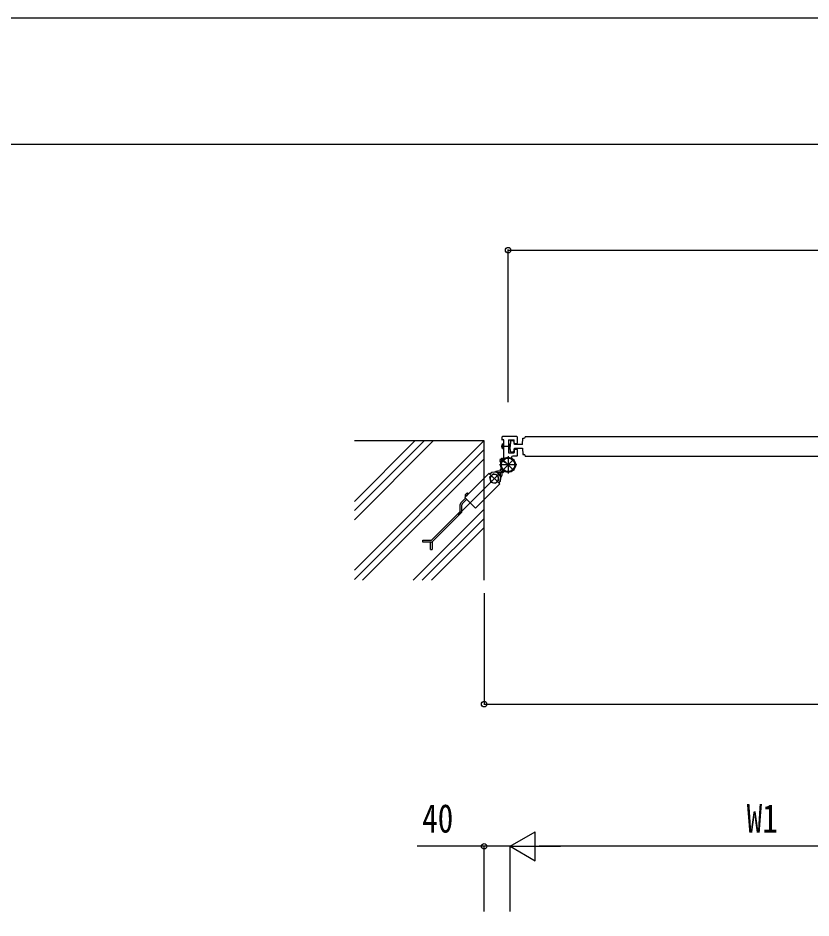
# Model space of a CAD drawing. Units: millimetres, scale not verified. Extents: x -4205 to 4205, y -2970 to 2970.
# Drawn here: x -1567 to -344, y 1582 to 2970 of the extents above; entities that cross this region are included whole.
import ezdxf
from ezdxf.enums import TextEntityAlignment as Align

# ---------------------------------------------------------------- set-up
doc = ezdxf.new("R2010")
doc.units = ezdxf.units.MM
doc.header["$LTSCALE"] = 10
for name, color, linetype in [('0-5_YKK_A1', 4, 'Continuous'), ('0-6_YKK_D', 6, 'Continuous'), ('0-7_YKK_ZWAK', 7, 'Continuous')]:
    doc.layers.add(name, color=color, linetype=linetype)
doc.styles.add('ＭＳ ゴシック', font='')
doc.styles.get('ＭＳ ゴシック').set_extended_font_data('MS Gothic')

msp = doc.modelspace()

# ---------------------------------------------------------------- linework, layer by layer
at = {"layer": '0-5_YKK_A1'}
for p, q in [((-847.98, 2318.05), (-1047.98, 2318.05)), ((-1047.98, 2210.55), (-940.48, 2318.05)), ((-1047.98, 2196.41), (-926.34, 2318.05)), ((-1047.98, 2224.69), (-954.62, 2318.05)), ((-1047.98, 2118.62), (-848.56, 2318.05)), ((-847.98, 2103.05), (-847.98, 2318.05)), ((-820.48, 2323.55), (-820.48, 2319.85)), ((-817.78, 2319.55), (-820.18, 2319.55)), ((-797.48, 2324.55), (-819.48, 2324.55)), ((-817.48, 2310.01), (-817.48, 2319.25)), ((-810.48, 2319.25), (-810.48, 2299.85)), ((-810.18, 2319.55), (-801.78, 2319.55)), ((-807.48, 2318.05), (-807.98, 2309.55)), ((-801.48, 2315.05), (-801.48, 2319.25)), ((-796.48, 2315.05), (-796.48, 2323.55)), ((-788.98, 2312.55), (-788.15, 2322.05)), ((-788.15, 2322.05), (-786.53, 2322.05)), ((-784.48, 2324.55), (-784.54, 2323.87)), ((-784.48, 2324.55), (-31.48, 2324.55)), ((-1047.98, 2104.48), (-847.98, 2304.48)), ((-807.37, 2309.55), (-821.54, 2309.55)), ((-818.78, 2313.55), (-819.98, 2312.35)), ((-819.98, 2306.75), (-819.98, 2312.35)), ((-818.78, 2305.55), (-819.98, 2306.75)), ((-819.46, 2312.87), (-817.48, 2312.87)), ((-819.46, 2306.23), (-817.48, 2306.23)), ((-818.78, 2313.55), (-817.48, 2313.55)), ((-818.78, 2313.55), (-818.78, 2305.55)), ((-817.48, 2305.55), (-818.78, 2305.55)), ((-817.48, 2292.88), (-817.48, 2309.09)), ((-810.48, 2313.55), (-809.18, 2313.55)), ((-810.48, 2312.87), (-808.5, 2312.87)), ((-810.48, 2306.23), (-808.5, 2306.23)), ((-809.18, 2305.55), (-810.48, 2305.55)), ((-809.18, 2313.55), (-807.98, 2312.35)), ((-807.48, 2301.05), (-807.98, 2309.55)), ((-801.48, 2304.05), (-801.48, 2299.85)), ((-800.48, 2314.05), (-797.48, 2314.05)), ((-800.48, 2305.05), (-797.48, 2305.05)), ((-796.48, 2295.55), (-796.48, 2304.05)), ((-788.98, 2306.55), (-788.15, 2297.05)), ((-1035.27, 2103.05), (-847.98, 2290.34)), ((-814.45, 2283.48), (-823.68, 2289.94)), ((-810.98, 2294.55), (-810.98, 2267.55)), ((-810.18, 2299.55), (-801.78, 2299.55)), ((-797.48, 2294.55), (-803.91, 2294.55)), ((-788.15, 2297.05), (-786.53, 2297.05)), ((-784.48, 2294.55), (-784.54, 2295.22)), ((-784.48, 2294.55), (-31.48, 2294.55)), ((-797.48, 2281.05), (-824.48, 2281.05)), ((-822.41, 2284.78), (-823.34, 2285.89)), ((-821.55, 2286.01), (-819.25, 2289.28)), ((-817.59, 2287.66), (-804.37, 2274.44)), ((-817.59, 2274.44), (-804.37, 2287.66)), ((-825.48, 2266.55), (-888.07, 2203.96)), ((-839.26, 2266.91), (-840.4, 2268.04)), ((-834.14, 2267.08), (-839.44, 2261.78)), ((-838.91, 2266.55), (-825.48, 2253.12)), ((-826.89, 2265.14), (-834.14, 2267.08)), ((-823.63, 2271.22), (-827.22, 2271.22)), ((-827.22, 2269.22), (-823.38, 2269.22)), ((-824.94, 2257.89), (-826.89, 2265.14)), ((-823.63, 2271.22), (-820.4, 2274.45)), ((-822.8, 2264.81), (-822.8, 2268.64)), ((-822.39, 2269.63), (-817.73, 2274.3)), ((-820.8, 2268.4), (-817.57, 2271.63)), ((-820.8, 2268.4), (-820.8, 2264.81)), ((-819.82, 2269.38), (-819.11, 2268.67)), ((-819.11, 2268.67), (-816.71, 2271.08)), ((-839.44, 2261.78), (-837.5, 2254.53)), ((-837.5, 2254.53), (-830.25, 2252.59)), ((-830.25, 2252.59), (-824.94, 2257.89)), ((-823.99, 2251.63), (-825.12, 2252.76)), ((-877.23, 2234.16), (-875.4, 2233.53)), ((-872.92, 2235.51), (-875.75, 2232.68)), ((-874.4, 2236.99), (-873.77, 2235.16)), ((-873.77, 2235.16), (-874.15, 2233.91)), ((-872.92, 2235.51), (-871.86, 2236.57)), ((-871.86, 2236.57), (-872.32, 2236.84)), ((-883.61, 2222.56), (-876.74, 2229.43)), ((-881.6, 2220.89), (-874.9, 2227.59)), ((-876.81, 2231.62), (-877.08, 2232.08)), ((-875.75, 2232.68), (-876.81, 2231.62)), ((-875.4, 2233.53), (-874.15, 2233.91)), ((-957.49, 2103.05), (-847.98, 2212.56)), ((-928.64, 2165.23), (-885.37, 2208.5)), ((-926.98, 2163.21), (-883.36, 2206.83)), ((-884.79, 2209.91), (-884.79, 2219.73)), ((-882.19, 2209.66), (-882.19, 2219.48)), ((-943.35, 2103.05), (-847.98, 2198.42)), ((-929.21, 2103.05), (-847.98, 2184.27)), ((-942.29, 2164.64), (-930.05, 2164.64)), ((-942.29, 2162.04), (-942.29, 2164.64)), ((-929.8, 2162.04), (-942.29, 2162.04)), ((-930.75, 2150.5), (-930.75, 2162.04)), ((-928.15, 2162.4), (-928.15, 2150.5)), ((-930.75, 2150.5), (-928.15, 2150.5))]:
    msp.add_line(p, q, dxfattribs=at)
for points in [[(-788.98, 2312.55), (-801.28, 2312.55), (-801.98, 2318.05), (-807.48, 2318.05)], [(-809.18, 2313.55), (-809.18, 2305.55), (-807.98, 2306.75), (-807.98, 2312.35)], [(-807.48, 2301.05), (-801.98, 2301.05), (-801.28, 2306.55), (-788.98, 2306.55)], [(-822.41, 2284.78), (-818.39, 2290.51), (-819.76, 2291.01)], [(-821.12, 2290.71), (-820.07, 2288.82), (-820.23, 2287.53)], [(-823.53, 2287.27), (-821.39, 2286.93), (-820.23, 2287.53)], [(-840.4, 2268.04), (-847.98, 2260.45), (-877.87, 2230.56), (-861.47, 2214.16)], [(-822.65, 2272.21), (-823.35, 2272.92), (-820.95, 2275.32)], [(-861.47, 2214.16), (-847.98, 2227.64), (-823.99, 2251.63)]]:
    msp.add_lwpolyline(points, dxfattribs=at)
for radius in [11.5, 10.35]:
    msp.add_circle((-810.98, 2281.05), radius, dxfattribs=at)
for centre, radius, start, end in [((-819.48, 2323.55), 1, 90, 180), ((-820.18, 2319.85), 0.3, 180, 270), ((-817.78, 2319.25), 0.3, 360, 90), ((-810.18, 2319.25), 0.3, 90, 180), ((-801.78, 2319.25), 0.3, 360, 90), ((-797.48, 2323.55), 1, 360, 90), ((-786.53, 2324.05), 2, 270, 355), ((-817.28, 2310.01), 0.2, 180, 246.42182), ((-817.28, 2309.09), 0.2, 113.57818, 180), ((-817.48, 2309.55), 0.3, 293.57818, 66.42182), ((-800.48, 2315.05), 1, 180, 270), ((-800.48, 2304.05), 1, 90, 180), ((-797.48, 2315.05), 1, 270, 360), ((-797.48, 2304.05), 1, 360, 90), ((-815.16, 2283.97), 9, 130.9647, 159.0353), ((-820.21, 2289.79), 1.3, 70, 130.9647), ((-822.48, 2292.88), 5, 314.18439, 360), ((-810.18, 2299.85), 0.3, 180, 270), ((-803.91, 2292.55), 2, 90, 238.41366), ((-801.78, 2299.85), 0.3, 270, 360), ((-797.48, 2295.55), 1, 270, 360), ((-786.53, 2295.05), 2, 5, 90), ((-822.35, 2286.73), 1.3, 159.0353, 220), ((-832.19, 2259.83), 10, 315, 135), ((-832.19, 2259.83), 6.5, 84.54354, 275.45646), ((-832.19, 2259.83), 6.5, 275.45646, 84.54354), ((-827.22, 2266.22), 5, 90, 135.40999), ((-827.22, 2266.22), 3, 90, 110.54093), ((-823.38, 2270.62), 1.4, 270, 315), ((-825.8, 2264.81), 3, 339.45907, 0), ((-821.4, 2268.64), 1.4, 135, 180), ((-825.8, 2264.81), 5, 314.59001, 0), ((-873.21, 2232.96), 4.2, 98.11591, 171.88409), ((-873.47, 2234.85), 2.3, 60, 98.11591), ((-880.79, 2219.73), 4, 135, 180), ((-880.19, 2219.48), 2, 135, 180), ((-875.09, 2233.23), 2.3, 171.88409, 210), ((-886.79, 2209.91), 2, 315, 0), ((-886.19, 2209.66), 4, 315, 0), ((-930.05, 2166.64), 2, 270, 315), ((-929.8, 2166.04), 4, 270, 315)]:
    msp.add_arc(centre, radius, start, end, dxfattribs=at)
at = {"layer": '0-6_YKK_D'}
for p, q in [((-810.98, 2377.55), (-810.98, 2613.05)), ((-810.98, 2612.05), (801.02, 2612.05)), ((-847.98, 2083.05), (-847.98, 1911.05)), ((-847.98, 1912.05), (838.02, 1912.05)), ((-807.98, 1692.84), (-769.01, 1715.34)), ((-769.01, 1670.34), (-769.01, 1715.34)), ((-847.98, 1592.33), (-847.98, 1693.84)), ((-807.98, 1592.33), (-807.98, 1693.84)), ((-807.98, 1592.33), (-807.98, 1693.84)), ((-807.98, 1692.84), (-769.01, 1670.34)), ((-807.98, 1692.84), (-730.04, 1692.84)), ((-52.98, 1692.84), (-762.98, 1692.84))]:
    msp.add_line(p, q, dxfattribs=at)
msp.add_lwpolyline([(-807.98, 1692.84), (-847.98, 1692.84), (-951.38, 1692.84)], dxfattribs=at)
for centre in [(-810.98, 2612.05), (-847.98, 1912.05), (-847.98, 1692.84)]:
    msp.add_circle(centre, 4.25, dxfattribs=at)
at = {"layer": '0-7_YKK_ZWAK'}
msp.add_line((3895.02, 2775), (-3904.98, 2775), dxfattribs=at)
msp.add_lwpolyline([(-4205, -2970), (4205, -2970), (4205, 2970), (-4205, 2970)], close=True, dxfattribs=at)

# ---------------------------------------------------------------- texts
at = {"layer": '0-6_YKK_D', "style": 'ＭＳ ゴシック', "width": 0.8}
for s, p in [('40', (-943.38, 1700.84)), ('W1', (-443.18, 1700.84))]:
    msp.add_text(s, height=43.99, dxfattribs=at).set_placement(p, align=Align.BOTTOM_LEFT)

doc.saveas('drawing.dxf')
